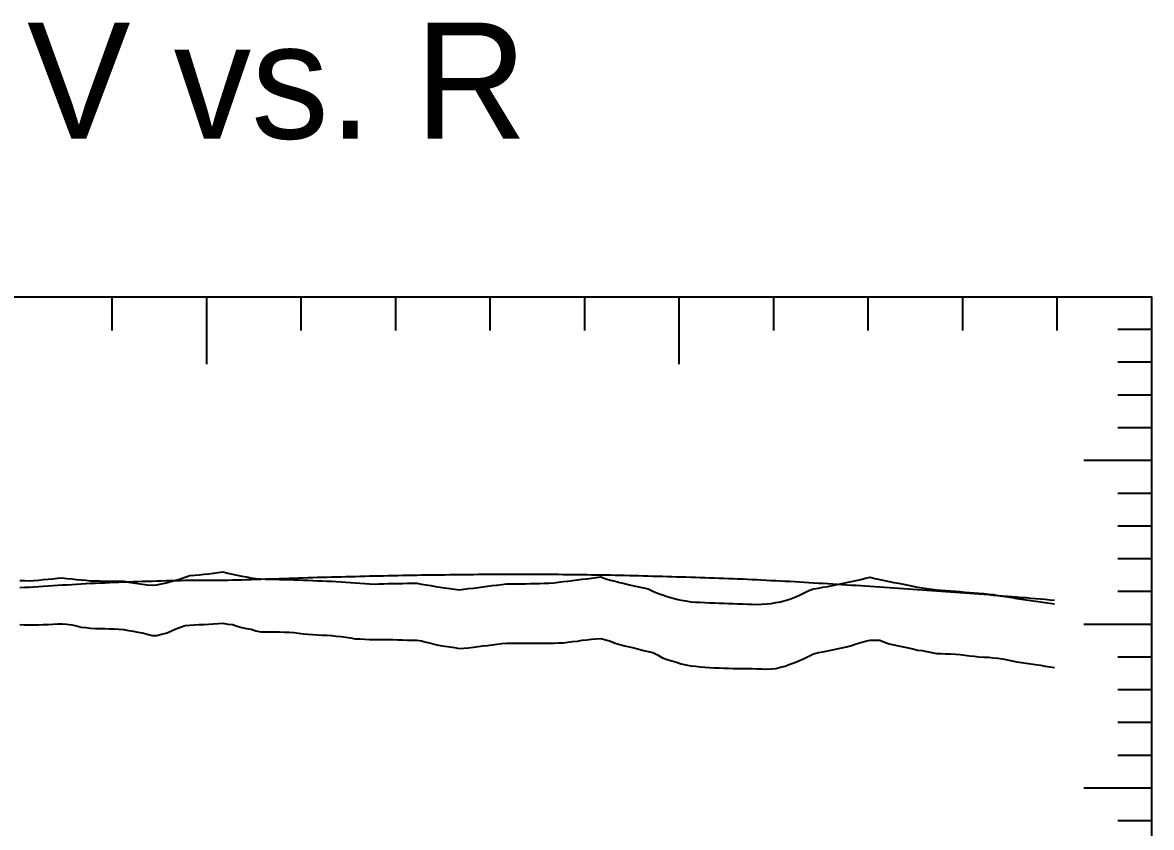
# Model space of a CAD drawing. Extents: x -35 to 191, y -35 to 135.
# Drawn here: x 72.2 to 179.2, y 58.4 to 134.7 of the extents above; entities that cross this region are included whole.
import ezdxf

# ---------------------------------------------------------------- set-up
doc = ezdxf.new("R2010")
doc.units = 0

msp = doc.modelspace()

# ---------------------------------------------------------------- linework, layer by layer
at = {"color": 0}
for p, q in [((80.64, 108.73), (80.64, 105.53)), ((89.6, 108.73), (89.6, 102.33)), ((98.56, 108.73), (98.56, 105.53)), ((107.52, 108.73), (107.52, 105.53)), ((116.48, 108.73), (116.48, 105.53)), ((125.44, 108.73), (125.44, 105.53)), ((134.4, 108.73), (134.4, 102.33)), ((143.36, 108.73), (143.36, 105.53)), ((152.32, 108.73), (152.32, 105.53)), ((161.28, 108.73), (161.28, 105.53)), ((170.24, 108.73), (170.24, 105.53)), ((179.2, 108.73), (179.2, 102.33)), ((179.2, 105.62), (176, 105.62)), ((179.2, 102.52), (176, 102.52)), ((179.2, 99.41), (176, 99.41)), ((179.2, 96.3), (176, 96.3)), ((179.2, 93.2), (172.8, 93.2)), ((179.2, 90.09), (176, 90.09)), ((179.2, 86.98), (176, 86.98)), ((179.2, 83.88), (176, 83.88)), ((179.2, 80.77), (176, 80.77)), ((179.2, 77.67), (172.8, 77.67)), ((179.2, 74.56), (176, 74.56)), ((179.2, 71.45), (176, 71.45)), ((179.2, 68.35), (176, 68.35)), ((179.2, 65.24), (176, 65.24)), ((179.2, 62.13), (172.8, 62.13)), ((179.2, 59.03), (176, 59.03))]:
    msp.add_line(p, q, dxfattribs=at)
msp.add_lwpolyline([(0, 0), (0, 108.73), (179.2, 108.73), (179.2, 0)], close=True, dxfattribs=at)
at = {"color": 4}
msp.add_lwpolyline([(71.9, 81.83), (72.35, 81.82), (72.8, 81.8), (73.25, 81.82), (73.7, 81.86), (74.14, 81.91), (74.59, 81.95), (75.04, 82), (75.49, 82.04), (75.94, 82.09), (76.38, 82.02), (76.83, 81.97), (77.28, 81.93), (77.73, 81.9), (78.18, 81.86), (78.62, 81.8), (79.07, 81.79), (79.52, 81.79), (79.97, 81.78), (80.42, 81.78), (80.86, 81.77), (81.31, 81.77), (81.76, 81.76), (82.21, 81.67), (82.66, 81.61), (83.1, 81.55), (83.55, 81.48), (84, 81.42), (84.45, 81.37), (84.9, 81.42), (85.34, 81.51), (85.79, 81.62), (86.24, 81.74), (86.69, 81.86), (87.14, 82), (87.58, 82.14), (88.03, 82.3), (88.48, 82.32), (88.93, 82.37), (89.38, 82.42), (89.82, 82.47), (90.27, 82.53), (90.72, 82.58), (91.17, 82.64), (91.62, 82.51), (92.06, 82.42), (92.51, 82.33), (92.96, 82.25), (93.41, 82.17), (93.86, 82.09), (94.3, 82.01), (94.75, 81.97), (95.2, 81.96), (95.65, 81.96), (96.1, 81.94), (96.54, 81.93), (96.99, 81.92), (97.44, 81.91), (97.89, 81.9), (98.34, 81.88), (98.78, 81.87), (99.23, 81.85), (99.68, 81.84), (100.13, 81.81), (100.58, 81.79), (101.02, 81.77), (101.47, 81.75), (101.92, 81.73), (102.37, 81.7), (102.82, 81.67), (103.26, 81.64), (103.71, 81.61), (104.16, 81.58), (104.61, 81.55), (105.06, 81.52), (105.5, 81.49), (105.95, 81.52), (106.4, 81.52), (106.85, 81.53), (107.3, 81.54), (107.74, 81.54), (108.19, 81.55), (108.64, 81.56), (109.09, 81.56), (109.54, 81.57), (109.98, 81.48), (110.43, 81.41), (110.88, 81.34), (111.33, 81.27), (111.78, 81.2), (112.22, 81.14), (112.67, 81.08), (113.12, 81.02), (113.57, 80.95), (114.02, 81.01), (114.46, 81.06), (114.91, 81.11), (115.36, 81.16), (115.81, 81.22), (116.26, 81.28), (116.7, 81.34), (117.15, 81.4), (117.6, 81.45), (118.05, 81.5), (118.5, 81.52), (118.94, 81.52), (119.39, 81.52), (119.84, 81.52), (120.29, 81.53), (120.74, 81.54), (121.18, 81.55), (121.63, 81.56), (122.08, 81.57), (122.53, 81.61), (122.98, 81.67), (123.42, 81.72), (123.87, 81.78), (124.32, 81.83), (124.77, 81.89), (125.22, 81.94), (125.66, 82), (126.11, 82.06), (126.56, 82.12), (127.01, 82.18), (127.46, 81.98), (127.9, 81.86), (128.35, 81.75), (128.8, 81.64), (129.25, 81.53), (129.7, 81.42), (130.14, 81.32), (130.59, 81.23), (131.04, 81.13), (131.49, 81.04), (131.94, 80.82), (132.38, 80.63), (132.83, 80.46), (133.28, 80.31), (133.73, 80.18), (134.18, 80.07), (134.62, 79.97), (135.07, 79.89), (135.52, 79.82), (135.97, 79.78), (136.42, 79.76), (136.86, 79.73), (137.31, 79.72), (137.76, 79.7), (138.21, 79.69), (138.66, 79.67), (139.1, 79.66), (139.55, 79.64), (140, 79.62), (140.45, 79.61), (140.9, 79.59), (141.34, 79.58), (141.79, 79.56), (142.24, 79.57), (142.69, 79.6), (143.14, 79.65), (143.58, 79.73), (144.03, 79.82), (144.48, 79.93), (144.93, 80.06), (145.38, 80.25), (145.82, 80.45), (146.27, 80.66), (146.72, 80.87), (147.17, 81.03), (147.62, 81.11), (148.06, 81.19), (148.51, 81.27), (148.96, 81.36), (149.41, 81.45), (149.86, 81.54), (150.3, 81.64), (150.75, 81.73), (151.2, 81.83), (151.65, 81.93), (152.1, 82.04), (152.54, 82.15), (152.99, 82.02), (153.44, 81.92), (153.89, 81.83), (154.34, 81.74), (154.78, 81.65), (155.23, 81.56), (155.68, 81.47), (156.13, 81.38), (156.58, 81.3), (157.02, 81.21), (157.47, 81.13), (157.92, 81.06), (158.37, 81.01), (158.82, 80.95), (159.26, 80.92), (159.71, 80.88), (160.16, 80.84), (160.61, 80.81), (161.06, 80.77), (161.5, 80.73), (161.95, 80.69), (162.4, 80.66), (162.85, 80.62), (163.3, 80.58), (163.74, 80.54), (164.19, 80.5), (164.64, 80.41), (165.09, 80.34), (165.54, 80.27), (165.98, 80.2), (166.43, 80.13), (166.88, 80.07), (167.33, 80), (167.78, 79.94), (168.22, 79.88), (168.67, 79.82), (169.12, 79.75), (169.57, 79.69), (170.02, 79.63)], dxfattribs=at)
at = {"color": 3}
for points in [[(71.9, 81.15), (72.35, 81.18), (72.8, 81.21), (73.25, 81.24), (73.7, 81.27), (74.14, 81.3), (74.59, 81.33), (75.04, 81.36), (75.49, 81.38), (75.94, 81.41), (76.38, 81.43), (76.83, 81.46), (77.28, 81.49), (77.73, 81.51), (78.18, 81.54), (78.62, 81.56), (79.07, 81.58), (79.52, 81.6), (79.97, 81.62), (80.42, 81.64), (80.86, 81.66), (81.31, 81.68), (81.76, 81.7), (82.21, 81.71), (82.66, 81.73), (83.1, 81.74), (83.55, 81.76), (84, 81.77), (84.45, 81.78), (84.9, 81.8), (85.34, 81.81), (85.79, 81.82), (86.24, 81.83), (86.69, 81.84), (87.14, 81.84), (87.58, 81.85), (88.03, 81.86), (88.48, 81.86), (88.93, 81.86), (89.38, 81.86), (89.82, 81.86), (90.27, 81.86), (90.72, 81.86), (91.17, 81.86), (91.62, 81.87), (92.06, 81.88), (92.51, 81.89), (92.96, 81.9), (93.41, 81.92), (93.86, 81.93), (94.3, 81.94), (94.75, 81.96), (95.2, 81.97), (95.65, 81.99), (96.1, 82), (96.54, 82.02), (96.99, 82.03), (97.44, 82.05), (97.89, 82.06), (98.34, 82.07), (98.78, 82.09), (99.23, 82.1), (99.68, 82.12), (100.13, 82.13), (100.58, 82.14), (101.02, 82.15), (101.47, 82.17), (101.92, 82.18), (102.37, 82.19), (102.82, 82.2), (103.26, 82.21), (103.71, 82.22), (104.16, 82.24), (104.61, 82.25), (105.06, 82.26), (105.5, 82.27), (105.95, 82.28), (106.4, 82.28), (106.85, 82.29), (107.3, 82.3), (107.74, 82.31), (108.19, 82.32), (108.64, 82.33), (109.09, 82.34), (109.54, 82.34), (109.98, 82.35), (110.43, 82.36), (110.88, 82.37), (111.33, 82.37), (111.78, 82.38), (112.22, 82.38), (112.67, 82.39), (113.12, 82.39), (113.57, 82.4), (114.02, 82.4), (114.46, 82.41), (114.91, 82.41), (115.36, 82.42), (115.81, 82.42), (116.26, 82.42), (116.7, 82.42), (117.15, 82.43), (117.6, 82.43), (118.05, 82.43), (118.5, 82.43), (118.94, 82.43), (119.39, 82.43), (119.84, 82.43), (120.29, 82.43), (120.74, 82.43), (121.18, 82.43), (121.63, 82.43), (122.08, 82.42), (122.53, 82.42), (122.98, 82.42), (123.42, 82.41), (123.87, 82.41), (124.32, 82.4), (124.77, 82.4), (125.22, 82.39), (125.66, 82.39), (126.11, 82.38), (126.56, 82.37), (127.01, 82.37), (127.46, 82.36), (127.9, 82.35), (128.35, 82.34), (128.8, 82.33), (129.25, 82.32), (129.7, 82.31), (130.14, 82.3), (130.59, 82.29), (131.04, 82.28), (131.49, 82.27), (131.94, 82.25), (132.38, 82.24), (132.83, 82.23), (133.28, 82.21), (133.73, 82.2), (134.18, 82.19), (134.62, 82.18), (135.07, 82.16), (135.52, 82.15), (135.97, 82.14), (136.42, 82.12), (136.86, 82.11), (137.31, 82.09), (137.76, 82.07), (138.21, 82.06), (138.66, 82.04), (139.1, 82.02), (139.55, 82.01), (140, 81.99), (140.45, 81.97), (140.9, 81.95), (141.34, 81.93), (141.79, 81.91), (142.24, 81.89), (142.69, 81.87), (143.14, 81.84), (143.58, 81.82), (144.03, 81.8), (144.48, 81.77), (144.93, 81.75), (145.38, 81.72), (145.82, 81.7), (146.27, 81.67), (146.72, 81.65), (147.17, 81.62), (147.62, 81.59), (148.06, 81.57), (148.51, 81.54), (148.96, 81.51), (149.41, 81.48), (149.86, 81.46), (150.3, 81.43), (150.75, 81.4), (151.2, 81.37), (151.65, 81.34), (152.1, 81.31), (152.54, 81.28), (152.99, 81.25), (153.44, 81.22), (153.89, 81.19), (154.34, 81.15), (154.78, 81.12), (155.23, 81.09), (155.68, 81.06), (156.13, 81.03), (156.58, 81), (157.02, 80.97), (157.47, 80.94), (157.92, 80.91), (158.37, 80.88), (158.82, 80.85), (159.26, 80.82), (159.71, 80.78), (160.16, 80.75), (160.61, 80.72), (161.06, 80.69), (161.5, 80.66), (161.95, 80.62), (162.4, 80.59), (162.85, 80.56), (163.3, 80.52), (163.74, 80.49), (164.19, 80.45), (164.64, 80.41), (165.09, 80.38), (165.54, 80.34), (165.98, 80.31), (166.43, 80.27), (166.88, 80.23), (167.33, 80.2), (167.78, 80.16), (168.22, 80.12), (168.67, 80.08), (169.12, 80.05), (169.57, 80.01), (170.02, 79.97)], [(71.9, 77.64), (72.35, 77.63), (72.8, 77.63), (73.25, 77.63), (73.7, 77.63), (74.14, 77.64), (74.59, 77.66), (75.04, 77.68), (75.49, 77.71), (75.94, 77.73), (76.38, 77.68), (76.83, 77.63), (77.28, 77.52), (77.73, 77.41), (78.18, 77.36), (78.62, 77.3), (79.07, 77.29), (79.52, 77.29), (79.97, 77.28), (80.42, 77.26), (80.86, 77.24), (81.31, 77.21), (81.76, 77.19), (82.21, 77.1), (82.66, 77.02), (83.1, 76.93), (83.55, 76.85), (84, 76.73), (84.45, 76.62), (84.9, 76.62), (85.34, 76.73), (85.79, 76.84), (86.24, 77.03), (86.69, 77.23), (87.14, 77.4), (87.58, 77.56), (88.03, 77.6), (88.48, 77.62), (88.93, 77.64), (89.38, 77.66), (89.82, 77.68), (90.27, 77.72), (90.72, 77.75), (91.17, 77.79), (91.62, 77.7), (92.06, 77.64), (92.51, 77.51), (92.96, 77.38), (93.41, 77.29), (93.86, 77.2), (94.3, 77.07), (94.75, 76.95), (95.2, 76.96), (95.65, 76.96), (96.1, 76.96), (96.54, 76.96), (96.99, 76.94), (97.44, 76.92), (97.89, 76.9), (98.34, 76.84), (98.78, 76.78), (99.23, 76.74), (99.68, 76.7), (100.13, 76.66), (100.58, 76.65), (101.02, 76.63), (101.47, 76.6), (101.92, 76.56), (102.37, 76.53), (102.82, 76.46), (103.26, 76.38), (103.71, 76.31), (104.16, 76.29), (104.61, 76.25), (105.06, 76.22), (105.5, 76.23), (105.95, 76.23), (106.4, 76.23), (106.85, 76.23), (107.3, 76.23), (107.74, 76.21), (108.19, 76.2), (108.64, 76.18), (109.09, 76.18), (109.54, 76.18), (109.98, 76.1), (110.43, 75.99), (110.88, 75.88), (111.33, 75.77), (111.78, 75.66), (112.22, 75.61), (112.67, 75.55), (113.12, 75.46), (113.57, 75.38), (114.02, 75.4), (114.46, 75.44), (114.91, 75.5), (115.36, 75.56), (115.81, 75.62), (116.26, 75.67), (116.7, 75.73), (117.15, 75.79), (117.6, 75.86), (118.05, 75.89), (118.5, 75.89), (118.94, 75.89), (119.39, 75.89), (119.84, 75.89), (120.29, 75.89), (120.74, 75.89), (121.18, 75.89), (121.63, 75.89), (122.08, 75.89), (122.53, 75.89), (122.98, 75.91), (123.42, 75.93), (123.87, 75.98), (124.32, 76.03), (124.77, 76.09), (125.22, 76.16), (125.66, 76.21), (126.11, 76.26), (126.56, 76.3), (127.01, 76.34), (127.46, 76.21), (127.9, 76.06), (128.35, 75.89), (128.8, 75.76), (129.25, 75.64), (129.7, 75.54), (130.14, 75.43), (130.59, 75.31), (131.04, 75.2), (131.49, 75.1), (131.94, 75), (132.38, 74.78), (132.83, 74.5), (133.28, 74.35), (133.73, 74.21), (134.18, 74.07), (134.62, 73.93), (135.07, 73.84), (135.52, 73.73), (135.97, 73.7), (136.42, 73.65), (136.86, 73.61), (137.31, 73.57), (137.76, 73.55), (138.21, 73.54), (138.66, 73.52), (139.1, 73.5), (139.55, 73.48), (140, 73.48), (140.45, 73.48), (140.9, 73.48), (141.34, 73.48), (141.79, 73.46), (142.24, 73.44), (142.69, 73.42), (143.14, 73.46), (143.58, 73.48), (144.03, 73.61), (144.48, 73.72), (144.93, 73.88), (145.38, 74.05), (145.82, 74.24), (146.27, 74.43), (146.72, 74.64), (147.17, 74.86), (147.62, 74.99), (148.06, 75.07), (148.51, 75.16), (148.96, 75.26), (149.41, 75.36), (149.86, 75.45), (150.3, 75.55), (150.75, 75.65), (151.2, 75.81), (151.65, 75.95), (152.1, 76.06), (152.54, 76.17), (152.99, 76.18), (153.44, 76.18), (153.89, 75.97), (154.34, 75.83), (154.78, 75.72), (155.23, 75.63), (155.68, 75.54), (156.13, 75.45), (156.58, 75.34), (157.02, 75.23), (157.47, 75.18), (157.92, 75.11), (158.37, 75), (158.82, 74.9), (159.26, 74.9), (159.71, 74.88), (160.16, 74.86), (160.61, 74.84), (161.06, 74.8), (161.5, 74.74), (161.95, 74.68), (162.4, 74.64), (162.85, 74.6), (163.3, 74.57), (163.74, 74.55), (164.19, 74.51), (164.64, 74.46), (165.09, 74.39), (165.54, 74.31), (165.98, 74.22), (166.43, 74.13), (166.88, 74.06), (167.33, 73.99), (167.78, 73.93), (168.22, 73.86), (168.67, 73.79), (169.12, 73.72), (169.57, 73.64), (170.02, 73.59)]]:
    msp.add_lwpolyline(points, dxfattribs=at)

# ---------------------------------------------------------------- texts
at = {"color": 0}
msp.add_text('V vs. R', height=11, dxfattribs=at).set_placement((72.6, 123.73))

doc.saveas('drawing.dxf')
